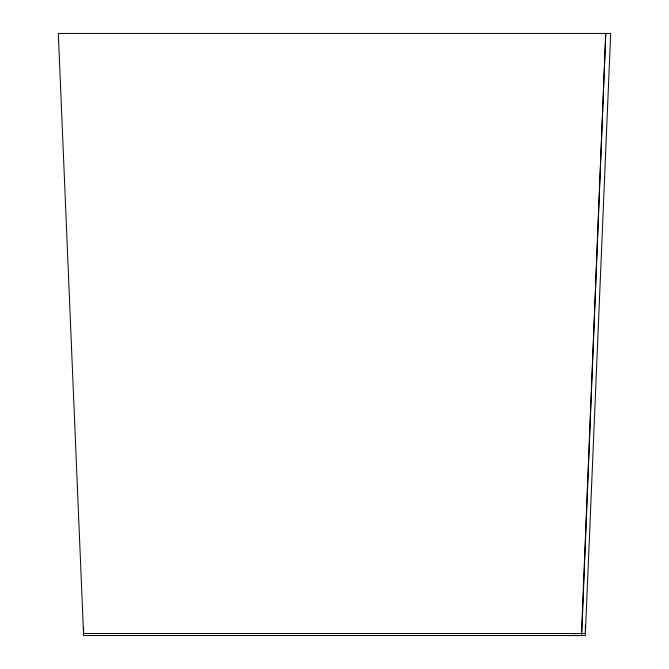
<?xml version="1.0" encoding="UTF-8"?>
<svg xmlns="http://www.w3.org/2000/svg" width="669" height="669" viewBox="0 0 669 669"><rect width="100%" height="100%" fill="white"/><g stroke="black" fill="none" stroke-linecap="round" stroke-linejoin="round"><path stroke-width="1" d="M581.528 633.493L605.763 33.45L581.696 635.55M574.897 635.232L576.829 635.55M585.375 625.147L585.375 635.55L83.625 635.55L58.32 33.45L610.68 33.45L585.375 633.493L83.625 633.493L83.625 627.229"/></g></svg>
